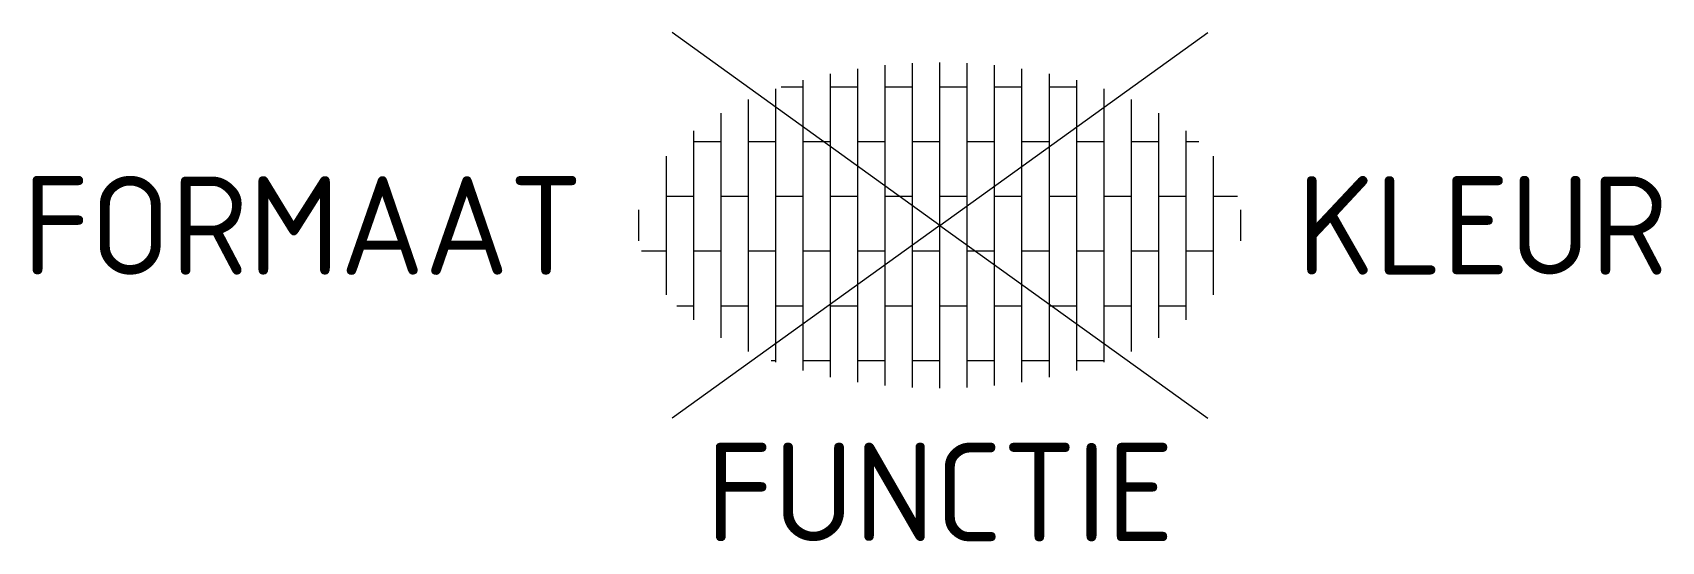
# Model space of a CAD drawing. Header units: metres. Extents: x -16.6 to 13.2, y -5.8 to 3.5.
import ezdxf
from ezdxf.enums import TextEntityAlignment as Align

# ---------------------------------------------------------------- set-up
doc = ezdxf.new("R2010")
doc.units = ezdxf.units.M
doc.styles.add('NLCS-ISO', font='NLCS-ISO.ttf')

msp = doc.modelspace()

# ---------------------------------------------------------------- linework, layer by layer
for p, q in [((0, 0), (-4.895, 3.524)), ((0, 0), (4.895, 3.524)), ((-2, -2.773), (-2, 2.773)), ((-1.5, -2.863), (-1.5, 2.863)), ((-1, -2.926), (-1, 2.926)), ((-0.5, -2.963), (-0.5, 2.964)), ((0, -2.975), (0, 2.975)), ((0.5, -2.963), (0.5, 2.963)), ((1, -2.926), (1, 2.926)), ((1.5, -2.863), (1.5, 2.863)), ((2, -2.773), (2, 2.773)), ((-3, -2.498), (-3, 2.498)), ((-2.899, 2.533), (-2.5, 2.533)), ((-2.5, -2.653), (-2.5, 2.653)), ((-2, 2.533), (-1.5, 2.533)), ((-1, 2.533), (-0.5, 2.533)), ((0, 2.533), (0.5, 2.533)), ((1, 2.533), (1.5, 2.533)), ((2, 2.533), (2.5, 2.533)), ((2.5, -2.653), (2.5, 2.653)), ((3, -2.498), (3, 2.498)), ((-3.5, -2.302), (-3.5, 2.302)), ((3.5, -2.302), (3.5, 2.302)), ((-4, -2.052), (-4, 2.052)), ((4, -2.052), (4, 2.052)), ((-4.5, -1.726), (-4.5, 1.726)), ((-4.5, 1.533), (-4, 1.533)), ((-3.5, 1.533), (-3, 1.533)), ((-2.5, 1.533), (-2, 1.533)), ((-1.5, 1.533), (-1, 1.533)), ((-0.5, 1.533), (0, 1.533)), ((0.5, 1.533), (1, 1.533)), ((1.5, 1.533), (2, 1.533)), ((2.5, 1.533), (3, 1.533)), ((3.5, 1.533), (4, 1.533)), ((4.5, -1.726), (4.5, 1.726)), ((4.5, 1.533), (4.735, 1.533)), ((-5, -1.266), (-5, 1.266)), ((5, -1.266), (5, 1.266)), ((-5, 0.533), (-4.5, 0.533)), ((-4, 0.533), (-3.5, 0.533)), ((-3, 0.533), (-2.5, 0.533)), ((-2, 0.533), (-1.5, 0.533)), ((-1, 0.533), (-0.5, 0.533)), ((0, 0.533), (0.5, 0.533)), ((1, 0.533), (1.5, 0.533)), ((2, 0.533), (2.5, 0.533)), ((3, 0.533), (3.5, 0.533)), ((4, 0.533), (4.5, 0.533)), ((5, 0.533), (5.437, 0.533)), ((-5.5, -0.283), (-5.5, 0.283)), ((0, 0), (-4.895, -3.524)), ((0, 0), (4.895, -3.524)), ((5.5, -0.283), (5.5, 0.283)), ((-5.456, -0.467), (-5, -0.467)), ((-4.5, -0.467), (-4, -0.467)), ((-3.5, -0.467), (-3, -0.467)), ((-2.5, -0.467), (-2, -0.467)), ((-1.5, -0.467), (-1, -0.467)), ((-0.5, -0.467), (0, -0.467)), ((0.5, -0.467), (1, -0.467)), ((1.5, -0.467), (2, -0.467)), ((2.5, -0.467), (3, -0.467)), ((3.5, -0.467), (4, -0.467)), ((4.5, -0.467), (5, -0.467)), ((-4.806, -1.467), (-4.5, -1.467)), ((-4, -1.467), (-3.5, -1.467)), ((-3, -1.467), (-2.5, -1.467)), ((-2, -1.467), (-1.5, -1.467)), ((-1, -1.467), (-0.5, -1.467)), ((0, -1.467), (0.5, -1.467)), ((1, -1.467), (1.5, -1.467)), ((2, -1.467), (2.5, -1.467)), ((3, -1.467), (3.5, -1.467)), ((4, -1.467), (4.5, -1.467)), ((-3.087, -2.467), (-3, -2.467)), ((-2.5, -2.467), (-2, -2.467)), ((-1.5, -2.467), (-1, -2.467)), ((-0.5, -2.467), (0, -2.467)), ((0.5, -2.467), (1, -2.467)), ((1.5, -2.467), (2, -2.467)), ((2.5, -2.467), (3, -2.467))]:
    msp.add_line(p, q)

# ---------------------------------------------------------------- texts
at = {"style": 'NLCS-ISO'}
msp.add_attdef('FORMAAT', text='WF', height=1.8, dxfattribs=at).set_placement((-6.525, 0), align=Align.MIDDLE_RIGHT)
msp.add_attdef('KLEUR', text='G', height=1.8, dxfattribs=at).set_placement((6.525, 0), align=Align.MIDDLE_LEFT)
at = {"style": 'NLCS-ISO', "flags": 1}
msp.add_attdef('FUNCTIE', text='', height=1.8, dxfattribs=at).set_placement((0, -3.975), align=Align.TOP_CENTER)

doc.saveas('drawing.dxf')
